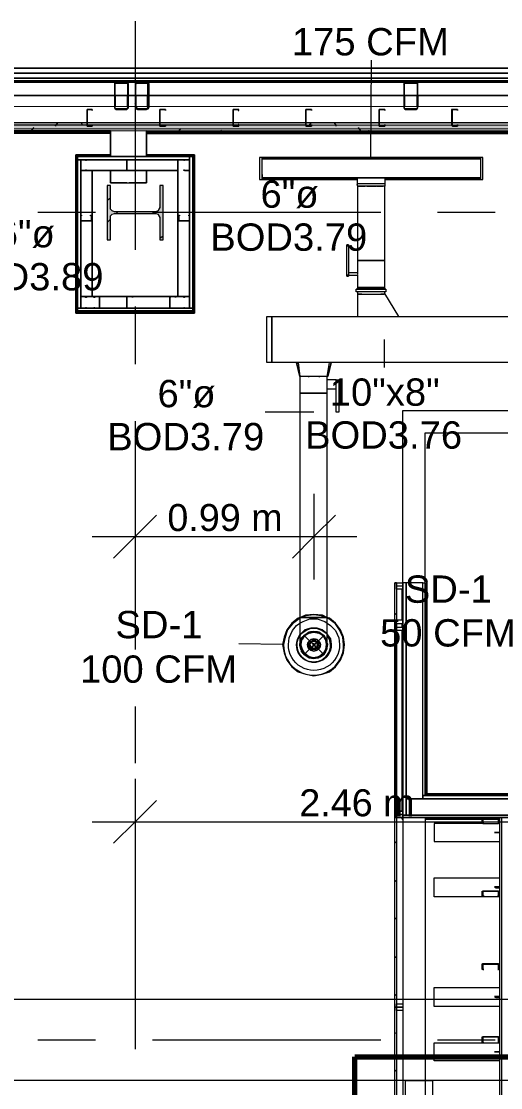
# Model space of a CAD drawing. Header units: metres. Extents: x -2 to 237, y -8 to 52.
# Drawn here: x 21.03 to 23.69, y 41.12 to 47.05 of the extents above; entities that cross this region are included whole.
import ezdxf

# ---------------------------------------------------------------- set-up
doc = ezdxf.new("R2010")
doc.units = ezdxf.units.M
doc.layers.add('HVAC - Ductos', color=5, linetype='Continuous', lineweight=0)
doc.layers.add('PDF_Text', color=7, linetype='Continuous', lineweight=0)
doc.layers.add('PDF_Geometry', color=7, linetype='Continuous', lineweight=0, true_color=0xaaaaaa)
doc.layers.add('PDF_Solid Fills', color=7, linetype='Continuous', lineweight=0, true_color=0xffffff)
doc.styles.add('PDF Helvetica', font='')
doc.styles.get('PDF Helvetica').set_extended_font_data('Helvetica')

msp = doc.modelspace()

# ---------------------------------------------------------------- hatches: boundary and pattern name
at = {"layer": 'PDF_Solid Fills', "lineweight": 0, "transparency": 33554559}
h = msp.add_hatch(color=256, dxfattribs=at)
h.paths.add_polyline_path([(21.5559, 46.5654), (21.6155, 46.5608), (21.6155, 46.5654)])
h.paths.add_polyline_path([(21.5513, 46.7028), (21.5467, 46.7028), (21.5467, 46.57)])
h.paths.add_polyline_path([(21.5559, 46.712), (21.6246, 46.7074), (21.6246, 46.712)])
h.paths.add_polyline_path([(21.62, 46.57), (21.6155, 46.57), (21.62, 46.5654)])
h.paths.add_polyline_path([(21.6246, 46.7028), (21.62, 46.7028), (21.62, 46.57), (21.6246, 46.7022)])
h = msp.add_hatch(color=256, dxfattribs=at)
h.paths.add_polyline_path([(21.6659, 46.5745), (21.6659, 46.5654), (21.675, 46.57), (21.6704, 46.5745)])
h.paths.add_polyline_path([(21.6613, 46.5745), (21.6659, 46.5791), (21.6704, 46.7074), (21.73, 46.7074), (21.73, 46.57), (21.7208, 46.57), (21.675, 46.5654), (21.7254, 46.5608), (21.7254, 46.5654), (21.7346, 46.57), (21.7392, 46.7068), (21.7392, 46.7074), (21.7346, 46.712), (21.6659, 46.712), (21.6613, 46.7074)])
h = msp.add_hatch(color=256, dxfattribs=at)
h.paths.add_polyline_path([(23.1641, 46.5654), (23.2236, 46.5608), (23.2236, 46.5654)])
h.paths.add_polyline_path([(23.1595, 46.7028), (23.1549, 46.7028), (23.1549, 46.57)])
h.paths.add_polyline_path([(23.2236, 46.7074), (23.2236, 46.712), (23.1641, 46.712)])
h.paths.add_polyline_path([(23.2328, 46.7028), (23.2282, 46.7028), (23.2282, 46.57), (23.2328, 46.7015)])
h.paths.add_polyline_path([(23.2282, 46.712), (23.2328, 46.7074), (23.2328, 46.712)])
h = msp.add_hatch(color=256, dxfattribs=at)
h.paths.add_polyline_path([(12.8691, 46.4738), (12.8691, 46.4874), (12.4614, 46.4874), (12.4614, 46.4738)])
h.paths.add_polyline_path([(60.1333, 46.4829), (48.9907, 46.4874), (20.5846, 46.4874), (20.5846, 46.4738), (59.982, 46.4738), (60.1333, 46.4692)])
h.paths.add_polyline_path([(20.58, 46.4738), (20.58, 46.4874), (18.555, 46.4874), (18.555, 46.4738)])
h.paths.add_polyline_path([(18.5504, 46.4738), (18.5504, 46.4874), (15.7143, 46.4874), (15.7143, 46.4738)])
h.paths.add_polyline_path([(15.7097, 46.4738), (15.7097, 46.4874), (13.6846, 46.4874), (13.6846, 46.4738)])
h.paths.add_polyline_path([(13.6801, 46.4738), (13.6801, 46.4874), (12.8737, 46.4874), (12.8737, 46.4738)])
for points in [[(12.4614, 46.4554), (59.9133, 46.4554), (60.1328, 46.4508), (60.1333, 46.4508), (60.1333, 46.4738), (12.4614, 46.4738)], [(12.4614, 46.4416), (59.9133, 46.4416), (60.1316, 46.4371), (60.1333, 46.4371), (60.1333, 46.4554), (12.4614, 46.4554)], [(21.5055, 45.8369), (21.5238, 45.8369), (21.5238, 45.9743), (21.533, 45.9835), (21.7896, 45.9835), (21.7942, 45.9789), (21.7942, 45.9698), (21.7987, 45.9698), (21.7987, 45.8369), (21.817, 45.8369), (21.817, 46.1392), (21.7987, 46.1392), (21.7942, 46.011), (21.7896, 46.0018), (21.7758, 45.9972), (21.5467, 45.9926), (21.5467, 45.9972), (21.533, 46.0018), (21.5284, 46.0064), (21.5238, 46.0064), (21.5238, 46.1392), (21.5055, 46.1392)]]:
    msp.add_hatch(color=256, dxfattribs=at).paths.add_polyline_path(points)

# ---------------------------------------------------------------- linework, layer by layer
at = {"layer": 'HVAC - Ductos', "lineweight": 0}
for points in [[(22.9716, 46.2951), (22.9762, 46.8357)], [(23.581, 46.2951), (22.3669, 46.2951), (23.581, 46.2951), (23.581, 46.2767), (23.581, 46.2721), (23.581, 46.2675)], [(22.3669, 46.2675), (22.3669, 46.2721), (22.3669, 46.2767), (22.3669, 46.2951)], [(22.3669, 46.2721), (22.3669, 46.2767), (22.3669, 46.2813)], [(22.3669, 46.2355), (22.3669, 46.2401)], [(22.3669, 46.2263), (22.3669, 46.2309)], [(23.581, 46.2813), (23.581, 46.2767), (23.581, 46.2721)], [(23.581, 46.2401), (23.581, 46.2355)], [(23.581, 46.2309), (23.581, 46.2263)], [(22.3669, 46.1989), (22.3669, 46.1943), (22.3669, 46.1897), (22.3669, 46.1713), (22.3669, 46.1759), (22.8983, 46.1759)], [(22.3669, 46.1851), (22.3669, 46.1897), (22.3669, 46.1943)], [(22.3669, 46.1713), (22.8983, 46.1713)], [(22.8983, 46.1484), (22.8983, 46.1805), (22.9075, 46.1805), (22.9212, 46.1805), (22.935, 46.1805), (22.9533, 46.1805), (22.9716, 46.1805), (22.9945, 46.1805), (23.0129, 46.1805), (23.0266, 46.1805), (23.0403, 46.1805), (23.0449, 46.1805), (23.0495, 46.1805), (23.0495, 46.1484), (23.0495, 46.1346), (23.0449, 46.1346), (23.0266, 46.1346), (23.0037, 46.1346), (22.9716, 46.1346), (22.9441, 46.1346), (22.9212, 46.1346), (22.9029, 46.1346), (22.8983, 46.1346), (22.8983, 45.7223), (22.9075, 45.7223), (22.9212, 45.7223), (22.935, 45.7223), (22.9533, 45.7223), (22.9716, 45.7223), (22.9945, 45.7223), (23.0129, 45.7223), (23.0266, 45.7223), (23.0403, 45.7223), (23.0449, 45.7223), (23.0495, 45.7223), (23.0495, 46.1346), (23.0449, 46.1346)], [(23.581, 46.1989), (23.581, 46.1943), (23.581, 46.1897), (23.581, 46.1713), (23.581, 46.1759), (23.0495, 46.1759)], [(23.0495, 46.1713), (23.581, 46.1713)], [(23.581, 46.1943), (23.581, 46.1897), (23.581, 46.1851)], [(23.0495, 46.1484), (23.0449, 46.1484), (23.0266, 46.1484), (23.0037, 46.1484), (22.9716, 46.1484), (22.9441, 46.1484), (22.9167, 46.1484), (22.9029, 46.1484), (22.8937, 46.1484), (22.8983, 46.1346), (22.9029, 46.1346), (22.9075, 46.1346), (22.9212, 46.1346), (22.935, 46.1346), (22.9396, 46.1346)], [(22.9487, 46.1346), (22.9533, 46.1346), (22.9716, 46.1346), (22.9945, 46.1346), (22.9991, 46.1346)], [(23.0037, 46.1346), (23.0129, 46.1346), (23.0266, 46.1346), (23.0403, 46.1346)], [(23.0266, 46.1484), (23.0175, 46.1484)], [(22.9716, 45.988), (22.9579, 45.988)], [(22.8388, 45.8094), (22.8388, 45.8094)], [(22.8479, 45.8094), (22.8388, 45.8094)], [(22.8388, 45.6445), (22.8388, 45.6399), (22.8388, 45.6353), (22.8388, 45.6399), (22.8388, 45.6445), (22.8388, 45.8002)], [(22.8479, 45.8094), (22.8479, 45.8094)], [(22.8479, 45.8002), (22.8479, 45.6445), (22.8479, 45.6399), (22.8479, 45.6353), (22.8479, 45.6399), (22.8479, 45.6445), (22.8479, 45.6399), (22.8983, 45.6399), (22.8983, 45.5711), (22.9075, 45.5711), (22.9212, 45.5711), (22.935, 45.5711), (22.9533, 45.5711), (22.9716, 45.5711), (22.9945, 45.5711), (23.0129, 45.5711), (23.0266, 45.5711), (23.0403, 45.5711), (23.0449, 45.5711), (23.0495, 45.5711), (23.0449, 45.5711), (23.0495, 45.5711), (23.0449, 45.5711), (23.0403, 45.5711), (23.0266, 45.5711), (23.0129, 45.5711), (22.9945, 45.5711), (22.9716, 45.5711), (22.9533, 45.5711), (22.935, 45.5711), (22.9212, 45.5711), (22.9075, 45.5711), (22.8983, 45.5711), (22.8983, 45.562), (22.9075, 45.562), (22.9212, 45.562), (22.935, 45.562), (22.9441, 45.562)], [(23.0495, 45.562), (23.0495, 45.5711), (23.0495, 45.7223), (23.0449, 45.7223), (23.0403, 45.7223), (23.0266, 45.7223), (23.0129, 45.7223), (22.9945, 45.7223), (22.9716, 45.7223), (22.9533, 45.7223), (22.935, 45.7223), (22.9212, 45.7223), (22.9075, 45.7223), (22.8983, 45.7223), (22.8983, 45.6536), (22.8479, 45.6536)], [(22.8388, 45.6353), (22.8388, 45.6353)], [(22.8388, 45.6353), (22.8479, 45.6353)], [(22.8479, 45.6399), (22.8479, 45.6399)], [(22.8479, 45.6353), (22.8479, 45.6353)], [(22.8983, 45.6536), (22.8983, 45.6536)], [(22.8983, 45.6536), (22.8983, 45.6491), (22.8983, 45.6445)], [(22.8983, 45.6399), (22.8983, 45.6399)], [(22.8983, 45.6399), (22.8983, 45.6399)], [(22.8983, 45.6399), (22.8983, 45.6399)], [(22.8983, 45.6399), (22.8983, 45.6399)], [(23.0403, 45.562), (23.0449, 45.562), (23.0495, 45.562), (23.0449, 45.562), (23.0403, 45.562), (23.0266, 45.562), (23.0129, 45.562), (22.9945, 45.562), (22.9716, 45.562), (22.9533, 45.562), (22.935, 45.562), (22.9212, 45.562), (22.9075, 45.562), (22.8983, 45.562), (22.8937, 45.562), (22.8892, 45.562), (22.8937, 45.562), (22.9029, 45.562), (22.9167, 45.562), (22.9304, 45.562), (22.9533, 45.562), (22.9716, 45.562), (22.9945, 45.562), (23.0129, 45.562), (23.0312, 45.562), (23.0449, 45.562), (23.0541, 45.562), (23.0541, 45.5482), (23.0449, 45.5482), (23.0312, 45.5482), (23.0129, 45.5482), (22.9945, 45.5482), (22.9716, 45.5482), (22.9533, 45.5482), (22.9304, 45.5482), (22.9167, 45.5482), (22.9029, 45.5482), (22.8937, 45.5482), (22.8892, 45.5482), (22.8892, 45.562)], [(22.8983, 45.5711), (22.8983, 45.5711)], [(23.0449, 45.562), (23.0312, 45.562), (23.0129, 45.562), (22.9945, 45.562), (22.9716, 45.562), (22.9533, 45.562), (22.9304, 45.562), (22.9167, 45.562), (22.9029, 45.562), (22.8983, 45.562)], [(22.8983, 45.5482), (22.8983, 45.5391), (22.8983, 45.5345), (22.9075, 45.5345), (22.9212, 45.5345), (22.935, 45.5345), (22.9533, 45.5345), (22.9716, 45.5345), (22.9945, 45.5345), (23.0129, 45.5345), (23.0266, 45.5345), (23.0403, 45.5345), (23.0449, 45.5345), (23.0495, 45.5391), (23.0495, 45.5482)], [(22.9212, 45.5345), (22.9029, 45.5345), (22.8983, 45.5391), (22.8983, 45.4108)], [(23.0129, 45.5482), (22.9945, 45.5482), (22.9716, 45.5482), (22.9533, 45.5482), (22.935, 45.5482), (22.9304, 45.5482)], [(22.9396, 45.5345), (22.9441, 45.5345), (22.9487, 45.5345)], [(22.9991, 45.5345), (23.0037, 45.5345)], [(23.0266, 45.5482), (23.0175, 45.5482)], [(23.1274, 45.4108), (23.0495, 45.5391), (23.0449, 45.5345), (23.0266, 45.5345)], [(23.0449, 45.562), (23.0449, 45.562)], [(23.0541, 45.562), (23.0449, 45.562)], [(23.0449, 45.2825), (23.0449, 45.1267)], [(22.7334, 45.0763), (22.7288, 45.0763), (22.7242, 45.0763), (22.7196, 45.0763), (22.7105, 45.0763), (22.6922, 45.0763), (22.6738, 45.0763), (22.6555, 45.0763), (22.6372, 45.0763), (22.6189, 45.0763), (22.6005, 45.0763), (22.5913, 45.0763), (22.5867, 45.0763), (22.5822, 45.0763), (22.5776, 45.0763), (22.5776, 44.9847), (22.5822, 44.9847), (22.5913, 44.9847), (22.6005, 44.9847), (22.6189, 44.9847), (22.6372, 44.9847), (22.6555, 44.9847), (22.6738, 44.9847), (22.6922, 44.9847), (22.7105, 44.9847), (22.7196, 44.9847), (22.7288, 44.9847), (22.7196, 44.9847), (22.7105, 44.9847), (22.6922, 44.9847), (22.6738, 44.9847), (22.6555, 44.9847), (22.6372, 44.9847), (22.6189, 44.9847), (22.6005, 44.9847), (22.5913, 44.9847), (22.5822, 44.9847), (22.5776, 44.9847), (22.5776, 43.7385), (22.5685, 43.7339), (22.5318, 43.7064), (22.5043, 43.6697), (22.4905, 43.6285), (22.4814, 43.5873), (22.4905, 43.5415), (22.5043, 43.5003), (22.5318, 43.4636), (22.5685, 43.4361), (22.6097, 43.4224), (22.6555, 43.4132), (22.7013, 43.4224), (22.7426, 43.4361), (22.7746, 43.4636), (22.8021, 43.5003), (22.8204, 43.5415), (22.825, 43.5873), (22.8204, 43.6285), (22.8021, 43.6697), (22.7746, 43.7064), (22.7426, 43.7339), (22.7288, 43.7385), (22.7288, 44.9847), (22.7288, 45.0076), (22.7792, 45.0076), (22.7792, 45.0122), (22.7792, 45.0168), (22.7792, 45.0259), (22.7792, 45.0305), (22.7792, 45.0396), (22.7792, 45.0442), (22.7792, 45.0488), (22.7792, 45.0534), (22.7792, 45.058), (22.7288, 45.058), (22.7288, 45.0763), (22.7426, 45.1542), (22.738, 45.1542), (22.7288, 45.1542)], [(22.5639, 45.1542), (22.5593, 45.1542), (22.5639, 45.1542)], [(22.5593, 45.1542), (22.5776, 45.0763), (22.5593, 45.1542)], [(22.5776, 45.1542), (22.573, 45.1542), (22.5685, 45.1542), (22.5776, 45.0763)], [(22.6051, 45.1542), (22.6005, 45.1542), (22.5867, 45.1542)], [(22.6372, 45.1542), (22.6326, 45.1542), (22.6234, 45.1542), (22.6097, 45.1542)], [(22.6097, 45.1542), (22.6097, 45.1542)], [(22.7242, 45.1542), (22.7105, 45.1542), (22.7013, 45.1542), (22.6967, 45.1542), (22.6876, 45.1542), (22.6738, 45.1542), (22.6692, 45.1542), (22.6647, 45.1542), (22.6418, 45.1542)], [(22.5867, 45.0763), (22.5822, 45.0763)], [(22.6051, 45.0763), (22.6005, 45.0763)], [(22.6601, 45.0763), (22.6555, 45.0763), (22.6509, 45.0763)], [(22.683, 45.0763), (22.6876, 45.0763), (22.683, 45.0763), (22.6784, 45.0763)], [(22.7105, 45.0763), (22.7059, 45.0763)], [(22.7242, 45.0763), (22.7196, 45.0763)], [(22.7288, 45.0076), (22.7288, 45.0122), (22.7288, 45.0168), (22.7288, 45.0259), (22.7288, 45.035), (22.7288, 45.0442), (22.7288, 45.0488), (22.7288, 45.0534), (22.7288, 45.058)], [(22.6555, 44.8793), (22.3852, 44.8793)], [(21.6613, 44.4257), (21.6613, 44.1875), (21.6613, 43.9492)], [(22.6555, 44.4257), (22.6555, 44.1875), (22.6555, 43.9492)], [(21.7804, 44.3066), (21.6613, 44.1875), (21.5422, 44.0683)], [(22.7746, 44.3066), (22.6555, 44.1875), (22.5364, 44.0683)], [(21.4231, 44.1875), (22.8937, 44.1875)], [(22.5776, 43.7385), (22.6097, 43.7522), (22.6555, 43.7568), (22.7013, 43.7522), (22.7288, 43.7385)], [(22.7288, 43.7339), (22.6967, 43.7476), (22.6555, 43.7522), (22.6097, 43.7476), (22.5776, 43.7339)], [(22.7288, 43.5873), (22.7288, 43.5919), (22.7288, 43.6102), (22.7288, 43.6377), (22.7288, 43.6789), (22.7288, 43.7202), (22.7288, 43.7385), (22.7196, 43.7385), (22.7105, 43.7385), (22.6922, 43.7385), (22.6738, 43.7385), (22.6555, 43.7385), (22.6372, 43.7385), (22.6189, 43.7385), (22.6005, 43.7385), (22.5913, 43.7385), (22.5822, 43.7385), (22.5776, 43.7385), (22.5776, 43.6927), (22.5776, 43.656), (22.5776, 43.6194), (22.5776, 43.5965), (22.5776, 43.5873)], [(22.5776, 43.7385), (22.5822, 43.7385), (22.5913, 43.7385), (22.6005, 43.7385), (22.6189, 43.7385), (22.6372, 43.7385), (22.6555, 43.7385), (22.6738, 43.7385), (22.6922, 43.7385), (22.7105, 43.7385), (22.7196, 43.7385), (22.7288, 43.7385)], [(22.5776, 43.7064), (22.5959, 43.7156), (22.6326, 43.7293), (22.6738, 43.7293), (22.7151, 43.7156), (22.7288, 43.7064)], [(22.7196, 43.6102), (22.7242, 43.5873), (22.7196, 43.5598), (22.7059, 43.5369), (22.683, 43.5186), (22.6555, 43.514), (22.628, 43.5186), (22.6051, 43.5369), (22.5913, 43.5598), (22.5822, 43.5873), (22.5867, 43.6102), (22.5822, 43.5873), (22.5867, 43.5598), (22.5776, 43.5873), (22.5776, 43.5919), (22.5822, 43.6056), (22.5867, 43.6239), (22.6005, 43.6377), (22.6189, 43.6514), (22.6372, 43.6606), (22.6555, 43.6606), (22.6738, 43.6606), (22.6922, 43.6514), (22.6738, 43.656), (22.6555, 43.6606), (22.6372, 43.656), (22.6189, 43.6514), (22.6051, 43.6377), (22.5913, 43.6239), (22.5822, 43.6056), (22.5822, 43.5873), (22.5822, 43.5644), (22.5913, 43.5507), (22.6051, 43.5323), (22.6189, 43.5231), (22.6372, 43.514), (22.6555, 43.514), (22.6738, 43.514), (22.6922, 43.5231), (22.7059, 43.5323), (22.7196, 43.5507), (22.7242, 43.5644), (22.7288, 43.5873), (22.7242, 43.6148), (22.7105, 43.6377), (22.7242, 43.6148), (22.7288, 43.5873), (22.7242, 43.5552), (22.7105, 43.5323), (22.7196, 43.5461), (22.7288, 43.5644), (22.7288, 43.5689)], [(22.5822, 43.6102), (22.5867, 43.6148), (22.5867, 43.6194)], [(22.5867, 43.6148), (22.6005, 43.6377), (22.5867, 43.6148), (22.6051, 43.6377), (22.6234, 43.6514)], [(22.5913, 43.6148), (22.6051, 43.6377), (22.628, 43.6514), (22.6555, 43.656), (22.683, 43.6514), (22.7059, 43.6377), (22.7196, 43.6148), (22.7059, 43.6377), (22.6876, 43.6514)], [(22.6234, 43.656), (22.628, 43.656), (22.6555, 43.6606), (22.6784, 43.656)], [(22.628, 43.656), (22.628, 43.656)], [(22.7288, 43.5644), (22.7288, 43.5873), (22.7242, 43.6056), (22.7196, 43.6239), (22.7059, 43.6377), (22.6922, 43.6514), (22.7105, 43.6377), (22.683, 43.656), (22.6876, 43.656)], [(22.683, 43.656), (22.683, 43.656)], [(22.7288, 43.5873), (22.7288, 43.5919), (22.7288, 43.6056), (22.7196, 43.6239), (22.7105, 43.6377), (22.683, 43.656)], [(22.7242, 43.6194), (22.7242, 43.6148), (22.7242, 43.6102), (22.7288, 43.5873), (22.7242, 43.5598), (22.7242, 43.5552), (22.7105, 43.5323), (22.6876, 43.5186)], [(22.4814, 43.5873), (22.2386, 43.5919)], [(22.5776, 43.5873), (22.5867, 43.6148), (22.5776, 43.5873)], [(22.628, 43.514), (22.6234, 43.5186), (22.6189, 43.5186), (22.6005, 43.5323), (22.5867, 43.5461), (22.5867, 43.5552), (22.5822, 43.5598), (22.5822, 43.5644), (22.5776, 43.5873), (22.5776, 43.5919)], [(22.683, 43.514), (22.6555, 43.5094), (22.6372, 43.514), (22.6189, 43.5186), (22.6005, 43.5323), (22.5913, 43.5461), (22.5822, 43.5644), (22.5776, 43.5873)], [(22.6784, 43.514), (22.6555, 43.5094), (22.628, 43.514), (22.6234, 43.5186), (22.6051, 43.5323), (22.5867, 43.5552), (22.5822, 43.5598), (22.5776, 43.5827)], [(22.5867, 43.5598), (22.5867, 43.5552), (22.5822, 43.5598)], [(22.7288, 43.5644), (22.7242, 43.5598), (22.7242, 43.5552), (22.7196, 43.5461), (22.7105, 43.5323), (22.6922, 43.5186), (22.6876, 43.5186), (22.683, 43.514), (22.6738, 43.514), (22.6555, 43.5094), (22.6372, 43.514), (22.628, 43.514), (22.6234, 43.5186)], [(22.7288, 43.5827), (22.7242, 43.5598)], [(22.7242, 43.5598), (22.7242, 43.5552)], [(22.7288, 43.5689), (22.7334, 43.5873), (22.7288, 43.5919)], [(22.7288, 43.5873), (22.7288, 43.5873)], [(22.6234, 43.5186), (22.6005, 43.5323), (22.5867, 43.5552), (22.6005, 43.5323), (22.628, 43.514), (22.6555, 43.5094), (22.6738, 43.514), (22.6922, 43.5186), (22.7105, 43.5323), (22.683, 43.514), (22.6876, 43.5186), (22.7059, 43.5323), (22.7196, 43.5552)], [(22.6784, 43.5186), (22.6555, 43.514), (22.628, 43.5186)], [(22.6876, 43.5186), (22.683, 43.514)], [(22.6922, 43.5186), (22.6922, 43.5186)], [(21.6613, 42.8404), (21.6613, 42.6022), (21.6613, 42.364)], [(21.7804, 42.7214), (21.6613, 42.6022), (21.5422, 42.4831)], [(21.4231, 42.6022), (24.1216, 42.6022), (26.2017, 42.6022)], [(23.1641, 41.0582), (23.1641, 41.1636), (23.1686, 41.1636), (23.1732, 41.1636), (23.187, 41.1636), (23.2007, 41.1636), (23.219, 41.1636), (23.242, 41.1636), (23.2603, 41.1636), (23.2786, 41.1636), (23.2924, 41.1636), (23.3061, 41.1636), (23.3152, 41.1636), (23.3152, 41.0582)]]:
    msp.add_lwpolyline(points, dxfattribs=at)
for points in [[(22.3531, 46.2951), (22.3531, 46.1713), (22.3669, 46.1713), (22.3669, 46.2951)], [(22.3669, 46.2859), (23.581, 46.2859), (23.581, 46.1805), (22.3669, 46.1805)], [(23.5947, 46.2951), (23.581, 46.2951), (23.581, 46.1713), (23.5947, 46.1713)], [(23.581, 46.1805), (22.3669, 46.1805)], [(22.8388, 45.8002), (22.8388, 45.8048), (22.8388, 45.8094), (22.8388, 45.8048)], [(22.8479, 45.8002), (22.8479, 45.8048), (22.8479, 45.8094), (22.8479, 45.8048)], [(22.4218, 45.4108), (22.4218, 45.1542), (22.3943, 45.1542), (22.3943, 45.4108)], [(24.5386, 45.1542), (22.4218, 45.1542), (22.4218, 45.4108), (24.5386, 45.4108)], [(22.5593, 45.1542), (22.5639, 45.1542)], [(22.7517, 45.1542), (22.7334, 45.0763), (22.7517, 45.1542), (22.7471, 45.1542)], [(22.6234, 45.0763), (22.628, 45.0763)], [(22.793, 44.8793), (22.7792, 44.8793), (22.7792, 45.058), (22.793, 45.058)], [(22.5776, 43.6377), (22.5822, 43.6469), (22.6097, 43.6651), (22.6372, 43.6789), (22.6692, 43.6789), (22.7013, 43.6651), (22.7288, 43.6469), (22.7013, 43.6697), (22.6738, 43.6789), (22.6372, 43.6789), (22.6051, 43.6697), (22.5822, 43.6469), (22.5776, 43.6423), (22.5822, 43.6469)], [(22.7288, 43.6469), (22.7013, 43.6651), (22.6692, 43.6789), (22.6372, 43.6789), (22.6097, 43.6651), (22.5822, 43.6469), (22.6051, 43.6697), (22.6372, 43.6789), (22.6738, 43.6789), (22.7013, 43.6697), (22.7288, 43.6469), (22.7288, 43.6423), (22.7288, 43.6469), (22.7288, 43.6377)], [(22.6555, 43.6606), (22.628, 43.656), (22.6005, 43.6377), (22.628, 43.656), (22.6555, 43.6606), (22.683, 43.656)], [(22.6234, 43.6011), (22.6189, 43.5873), (22.6234, 43.6011), (22.6372, 43.6148), (22.6555, 43.6194), (22.6738, 43.6148), (22.6876, 43.6011), (22.6922, 43.5873), (22.6876, 43.5689), (22.6738, 43.5552), (22.6555, 43.5507), (22.6372, 43.5552), (22.6234, 43.5689), (22.6189, 43.5873), (22.6234, 43.5689), (22.6372, 43.5552), (22.6555, 43.5507), (22.6738, 43.5552), (22.683, 43.5689), (22.6876, 43.5873), (22.683, 43.6011), (22.6738, 43.6148), (22.6555, 43.6194), (22.6372, 43.6148)], [(22.7517, 43.5873), (22.7471, 43.6194), (22.7288, 43.6423), (22.7471, 43.6194)], [(22.6372, 43.6011), (22.628, 43.5873), (22.6326, 43.6011), (22.6463, 43.6102), (22.6647, 43.6102), (22.6738, 43.6011), (22.6784, 43.5873), (22.6738, 43.6011), (22.6647, 43.6102), (22.6463, 43.6102)], [(22.6738, 43.5689), (22.6784, 43.5873), (22.6738, 43.5689), (22.6647, 43.5598), (22.6463, 43.5598), (22.6326, 43.5689), (22.628, 43.5873), (22.6372, 43.5689), (22.6463, 43.5644), (22.6647, 43.5644)], [(22.6418, 43.6011), (22.6555, 43.6056), (22.6692, 43.6011), (22.6738, 43.5873), (22.6692, 43.5735), (22.6555, 43.5644), (22.6418, 43.5735), (22.6326, 43.5873)], [(22.6509, 43.5919), (22.6509, 43.5873), (22.6509, 43.5919), (22.6601, 43.5919), (22.6601, 43.5873), (22.6555, 43.5919)], [(22.6555, 43.5827), (22.6601, 43.5873), (22.6601, 43.5781), (22.6509, 43.5781), (22.6509, 43.5873), (22.6509, 43.5827)], [(14.5369, 41.6172), (26.4766, 41.6172), (26.4766, 41.1636), (14.5369, 41.1636)]]:
    msp.add_lwpolyline(points, close=True, dxfattribs=at)
for points in [[(22.5776, 43.7339), (22.573, 43.7293), (22.5364, 43.7018), (22.5089, 43.6697), (22.4951, 43.6285), (22.486, 43.5873, 1.013813), (22.8204, 43.5873), (22.8158, 43.6285), (22.7976, 43.6697), (22.7746, 43.7018), (22.738, 43.7293), (22.7288, 43.7339)], [(22.7288, 43.7064), (22.7471, 43.6927), (22.7746, 43.6651), (22.793, 43.6239), (22.7976, 43.5873, -1.012855), (22.5135, 43.5873), (22.5181, 43.6239), (22.5364, 43.6651), (22.5593, 43.6927), (22.5776, 43.7064)]]:
    msp.add_lwpolyline(points, format="xyb", dxfattribs=at)
msp.add_lwpolyline([(22.5593, 43.5873, 1.018357), (22.7517, 43.5873, -1.389417), (22.5776, 43.6423), (22.5639, 43.6194), (22.5593, 43.5873), (22.5685, 43.6194), (22.5776, 43.6377, 1.403545), (22.7471, 43.5873), (22.7426, 43.6194), (22.7288, 43.6377, -1.403676)], format="xyb", close=True, dxfattribs=at)
at = {"layer": 'PDF_Geometry', "lineweight": 0}
for points in [[(21.6613, 47.051), (21.6613, 45.7819)], [(21.698, 46.7899), (21.62, 46.7899)], [(23.2328, 46.7899), (23.1549, 46.7899)], [(23.1641, 46.712), (21.7254, 46.712), (23.1916, 46.712), (24.7264, 46.712), (26.1925, 46.712), (24.7539, 46.712)], [(23.1549, 46.6982), (23.1595, 46.7028)], [(23.1641, 46.7074), (23.1686, 46.712)], [(23.2236, 46.712), (24.6989, 46.712)], [(21.62, 46.6707), (21.6246, 46.6753)], [(21.73, 46.6616), (21.7392, 46.6661)], [(23.2282, 46.6479), (23.2328, 46.6524)], [(21.5467, 46.6387), (21.5467, 46.5791)], [(21.5467, 46.5974), (21.5513, 46.602)], [(21.5513, 46.6387), (21.5513, 46.5791)], [(21.62, 46.5791), (21.62, 46.6387)], [(21.6246, 46.5791), (21.6246, 46.6387)], [(21.6613, 46.6387), (21.6613, 46.5791)], [(21.6613, 46.5928), (21.6659, 46.5974)], [(21.6659, 46.6387), (21.6659, 46.5791)], [(21.73, 46.5791), (21.73, 46.6387)], [(21.7392, 46.5791), (21.7392, 46.6387)], [(23.1549, 46.6387), (23.1549, 46.5791), (23.1595, 46.5836)], [(23.1595, 46.6387), (23.1595, 46.5791)], [(23.2282, 46.5791), (23.2282, 46.6387)], [(23.2328, 46.6387), (23.2328, 46.5791)], [(60.1333, 46.4371), (12.4614, 46.4416), (12.4614, 46.5791), (60.1333, 46.5745)], [(23.4206, 46.4874), (23.0175, 46.4874), (22.6097, 46.4874), (22.2065, 46.4874), (21.7987, 46.4874), (21.3955, 46.4874), (20.9878, 46.4874), (20.5846, 46.4874)], [(33.9767, 46.4692), (22.6097, 46.4738), (22.2065, 46.4738), (21.7987, 46.4738), (21.3955, 46.4738), (20.9878, 46.4738), (20.5846, 46.4738)], [(25.4503, 46.4874), (25.0471, 46.4874), (24.6393, 46.4874), (24.2361, 46.4874), (23.8284, 46.4874), (23.4252, 46.4874)], [(12.4614, 46.4554), (60.1333, 46.4508)], [(21.5238, 46.4416), (12.5622, 46.4416), (21.5238, 46.4416)], [(21.5238, 46.4416), (12.5622, 46.4416), (21.5238, 46.4416)], [(30.7558, 46.4371), (21.7254, 46.4416)], [(21.7254, 46.4416), (30.7558, 46.4371)], [(30.7558, 46.4371), (21.7254, 46.4416)], [(21.7254, 46.4416), (30.7558, 46.4371)], [(21.7254, 46.4371), (30.7558, 46.4371)], [(30.7558, 46.4371), (21.7254, 46.4371)], [(21.982, 45.4428), (21.3406, 45.4428), (21.3406, 45.4382), (21.982, 45.4382), (21.982, 46.2996), (21.982, 45.4382), (21.982, 46.3042), (21.9866, 46.3087), (21.982, 46.3042), (21.7254, 46.3042), (21.982, 46.3042), (21.982, 45.4382), (21.3406, 45.4382), (21.982, 45.4382), (21.9866, 45.4337), (21.9911, 45.4337), (21.9911, 45.4291), (21.3314, 45.4291), (21.3314, 45.4337), (21.336, 45.4337), (21.3406, 45.4382), (21.336, 45.4337), (21.3314, 45.4337), (21.3314, 45.4291), (21.9911, 45.4291)], [(21.3314, 46.3087), (21.3314, 46.3087)], [(21.3314, 46.3087), (21.3314, 46.3087)], [(21.9637, 46.2996), (21.9637, 45.4566), (21.982, 45.4566), (21.3406, 45.4566), (21.3406, 45.4428), (21.982, 45.4428), (21.982, 45.4382), (21.982, 46.2996), (21.982, 46.3042), (21.9866, 46.3087), (21.9911, 46.3087), (21.9911, 45.4291), (21.3314, 45.4291), (21.3314, 46.3087), (21.3314, 45.4291), (21.3314, 46.3087), (21.3314, 45.4291), (21.9911, 45.4291), (21.9911, 45.4337), (21.9866, 45.4337), (21.982, 45.4382), (21.9866, 45.4337), (21.982, 45.4382), (21.982, 46.2996), (21.982, 45.4382), (21.982, 46.2996), (21.982, 46.3042), (21.9866, 46.3087), (21.9911, 46.3087), (21.9911, 45.4291)], [(21.3406, 46.2996), (21.3406, 46.2996)], [(21.3406, 46.2996), (21.3406, 45.4382)], [(21.3406, 45.4382), (21.3406, 46.2996)], [(21.3406, 46.2996), (21.3406, 46.2996)], [(21.3406, 46.2996), (21.3406, 45.4382)], [(21.3406, 45.4382), (21.3406, 46.2996)], [(21.3406, 46.2996), (21.3406, 45.4428), (21.3406, 46.2996)], [(21.3406, 46.2996), (21.3406, 46.2996)], [(21.982, 46.2996), (21.3406, 46.2996), (21.982, 46.2996)], [(21.7254, 46.2996), (21.982, 46.2996)], [(21.7254, 46.2996), (21.982, 46.2996)], [(21.982, 46.2996), (21.7254, 46.2996)], [(21.7254, 46.2996), (21.982, 46.2996)], [(21.982, 46.2996), (21.9637, 46.2996)], [(21.982, 46.2996), (21.982, 46.2996)], [(21.982, 46.2996), (21.982, 46.2996)], [(21.982, 46.2996), (21.982, 46.2996)], [(21.982, 45.4428), (21.982, 46.2996), (21.982, 45.4428)], [(21.982, 45.4566), (21.982, 46.2996)], [(21.9911, 46.3087), (21.9911, 46.3087)], [(21.9911, 46.3087), (21.9911, 46.3087)], [(21.3589, 46.2813), (21.3589, 46.2813)], [(21.3589, 46.2813), (21.3589, 46.2813)], [(21.6155, 46.2813), (21.6155, 46.2813)], [(21.6155, 46.2813), (21.6155, 46.2813)], [(21.6475, 46.2767), (21.6475, 46.2767)], [(21.9637, 46.2813), (21.9637, 46.2813)], [(21.9637, 46.2813), (21.9637, 46.2813)], [(21.3589, 46.2217), (21.3589, 46.2217)], [(21.3589, 46.2217), (21.3589, 46.2217)], [(21.5238, 46.2217), (21.5238, 46.153), (21.5238, 46.2217)], [(21.6155, 46.2217), (21.6155, 46.2217)], [(21.6155, 46.2217), (21.6155, 46.2217)], [(21.6475, 46.2263), (21.6475, 46.2263)], [(21.9637, 46.2217), (21.9637, 46.2217)], [(21.9637, 46.2217), (21.9637, 46.2217)], [(21.6017, 46.153), (21.6063, 46.153), (21.6109, 46.153), (21.6155, 46.153), (21.6109, 46.153), (21.6063, 46.153), (21.6017, 46.153), (21.5238, 46.153), (21.7254, 46.153), (21.643, 46.153), (21.6384, 46.153), (21.6338, 46.153), (21.6292, 46.153), (21.6338, 46.153), (21.6384, 46.153), (21.643, 46.153)], [(21.5055, 46.0568), (21.5238, 46.0705)], [(21.5559, 45.9835), (21.5651, 45.9926)], [(21.4413, 45.988), (21.1206, 45.988)], [(21.3589, 45.9422), (21.3589, 45.9422)], [(21.3589, 45.9422), (21.3589, 45.9422)], [(21.4185, 45.9422), (21.4185, 45.9422)], [(21.5055, 45.9331), (21.5238, 45.9514)], [(23.0266, 45.988), (21.7575, 45.988)], [(21.9041, 45.9422), (21.9041, 45.9422)], [(21.9637, 45.9422), (21.9637, 45.9422)], [(21.9637, 45.9422), (21.9637, 45.9422)], [(23.6635, 45.988), (23.3428, 45.988)], [(21.7987, 45.846), (21.8171, 45.8597)], [(21.6475, 45.5162), (21.6475, 45.5162)], [(21.8858, 45.5162), (21.8858, 45.5162)], [(21.3589, 45.4566), (21.3589, 45.4566)], [(21.3589, 45.4566), (21.3589, 45.4566)], [(21.4643, 45.4566), (21.4643, 45.4566)], [(21.4643, 45.4566), (21.4643, 45.4566)], [(21.6155, 45.4566), (21.6155, 45.4566)], [(21.6155, 45.4566), (21.6155, 45.4566)], [(21.6475, 45.4612), (21.6475, 45.4612)], [(21.6613, 45.4658), (21.6613, 45.1451)], [(21.8858, 45.4612), (21.8858, 45.4612)], [(21.9637, 45.4566), (21.9637, 45.4566)], [(21.9637, 45.4566), (21.9637, 45.4566)], [(21.982, 45.4428), (21.982, 45.4566)], [(21.3406, 45.4428), (21.3406, 45.4428)], [(21.3406, 45.4382), (21.982, 45.4382), (21.3406, 45.4382)], [(21.3406, 45.4382), (21.982, 45.4382), (21.3406, 45.4382)], [(21.6613, 44.8289), (21.6613, 43.5598)], [(24.9876, 42.7488), (23.274, 42.7488), (24.96, 42.7488), (23.274, 42.7488), (23.2603, 42.7488), (23.2603, 43.9309), (23.274, 43.9309), (23.274, 44.7647), (24.9876, 44.7647)], [(23.1503, 42.6618), (23.1137, 42.6618), (23.1503, 42.6618), (23.1503, 42.6435), (23.1503, 42.6252), (23.1137, 42.6252), (23.1137, 43.711), (23.1045, 43.711), (23.1045, 43.9309), (23.1137, 43.9309), (23.1137, 43.711), (23.1045, 43.711), (23.1045, 42.6252), (23.1045, 43.711), (23.1045, 43.9309), (23.1137, 43.9309), (23.1045, 43.9309)], [(23.1503, 43.9309), (23.1503, 42.6252), (23.1503, 43.9309)], [(24.9876, 42.7488), (23.274, 42.7488), (23.274, 43.9309), (23.274, 42.7488), (23.2832, 42.758), (23.2832, 43.94), (23.2832, 42.758), (23.274, 42.7488), (23.274, 43.9309), (23.274, 42.7488), (23.2603, 42.7488), (25.0013, 42.7488)], [(23.274, 43.9309), (23.274, 43.9309)], [(23.274, 43.9309), (23.274, 43.9309)], [(23.274, 42.7488), (23.274, 43.9309), (23.274, 42.7488)], [(23.274, 43.9309), (23.274, 43.9309)], [(23.1503, 43.9126), (23.1503, 43.8943), (23.1137, 43.8943), (23.1137, 43.9126)], [(23.1137, 43.8943), (23.1137, 43.7248)], [(23.1137, 43.7614), (23.1045, 43.7522)], [(23.1137, 43.7018), (23.1137, 42.6618), (23.1137, 42.6435), (23.1137, 42.6252), (23.1503, 42.6252), (23.1457, 42.616), (23.1503, 42.616), (23.1457, 42.616), (23.1503, 42.6252), (23.1503, 37.3379), (23.1503, 34.3599), (23.274, 34.3599), (23.2832, 34.3691), (26.8156, 34.3691), (26.8248, 34.3599), (26.9485, 34.3599), (26.9485, 37.3379), (26.9485, 42.6252), (26.9485, 42.6435), (26.9851, 42.6435), (26.9485, 42.6435), (26.9485, 42.6618), (26.9851, 42.6618), (26.9851, 43.7018)], [(23.1137, 43.5415), (23.1045, 43.5369)], [(23.1137, 43.3353), (23.1045, 43.3307)], [(21.6613, 43.2437), (21.6613, 42.9275)], [(23.1137, 43.1199), (23.1045, 43.1153)], [(23.1137, 42.9138), (23.1045, 42.9046)], [(23.2603, 42.7488), (23.2603, 42.7488)], [(23.274, 42.7488), (23.274, 42.7488)], [(23.1137, 42.6984), (23.1045, 42.6939)], [(23.1045, 42.6252), (23.1137, 42.6252)], [(23.1503, 42.6252), (26.9485, 42.6252), (23.1503, 42.6252)], [(23.1503, 42.6252), (23.1503, 42.6252)], [(23.274, 42.6252), (23.274, 38.7811), (26.8248, 38.7811), (26.8248, 42.6252), (26.5041, 42.6252), (26.5041, 42.6206), (26.5041, 42.6252), (26.417, 42.6252), (26.4124, 42.6252), (26.4124, 42.6206), (26.4124, 42.5931), (26.4216, 42.5931), (26.417, 42.5931), (26.417, 42.6206), (26.417, 42.6252)], [(23.6817, 42.6252), (23.6863, 42.6206), (23.6863, 42.5931), (23.6772, 42.5931), (23.6817, 42.5931), (23.6817, 42.6206), (23.6817, 42.6252), (23.5947, 42.6252), (23.5947, 42.6206), (23.5947, 42.5931), (23.5993, 42.5931), (23.5901, 42.5931), (23.3244, 42.5931), (23.3244, 42.4923), (23.6863, 42.4923)], [(23.5901, 42.5931), (23.5901, 42.6206), (23.5901, 42.6252), (23.5947, 42.6252), (23.4481, 42.6252), (23.5947, 42.6252)], [(21.6613, 42.6068), (21.6613, 41.3377)], [(23.5947, 42.5931), (23.6817, 42.5931)], [(23.5993, 42.5931), (23.5993, 42.5931)], [(23.6772, 42.5931), (23.6772, 42.5931)], [(23.6589, 42.5427), (23.6681, 42.5427), (23.6589, 42.5427)], [(23.6681, 42.5427), (23.6863, 42.5427), (23.6681, 42.5427)], [(23.6681, 42.5427), (23.6681, 42.5427)], [(23.1137, 42.4923), (23.1045, 42.4831)], [(23.1137, 42.277), (23.1045, 42.2678)], [(23.5901, 42.1853), (23.3244, 42.1853), (23.3244, 42.2907), (23.6863, 42.2907)], [(23.5947, 42.2174), (23.5947, 42.2174)], [(23.6863, 42.2403), (23.6681, 42.2403), (23.6589, 42.2403), (23.6681, 42.2357), (23.6863, 42.2357)], [(23.6681, 42.2357), (23.6681, 42.2403)], [(23.6817, 42.2174), (23.6817, 42.2174)], [(23.6817, 42.1853), (23.5947, 42.1853)], [(23.1137, 42.0662), (23.1045, 42.0616)], [(23.1137, 41.8509), (23.1045, 41.8463)], [(23.5947, 41.8096), (23.5947, 41.8096)], [(23.5993, 41.7821), (23.5993, 41.7821)], [(23.6772, 41.7821), (23.6772, 41.7821)], [(23.6817, 41.8096), (23.6817, 41.8096)], [(23.6863, 41.576), (23.3244, 41.576), (23.3244, 41.6814), (23.6863, 41.6814)], [(23.1137, 41.6447), (23.1045, 41.6355)], [(23.6863, 41.6309), (23.6681, 41.6309), (23.6589, 41.6309), (23.6681, 41.6264), (23.6863, 41.6264)], [(23.6681, 41.6264), (23.6681, 41.6309)], [(23.1137, 41.4293), (23.1045, 41.4247)], [(21.4413, 41.3881), (21.1206, 41.3881)], [(23.0266, 41.3881), (21.7575, 41.3881)], [(23.6863, 41.2736), (23.3244, 41.2736), (23.3244, 41.3743), (23.6863, 41.3743)], [(23.6635, 41.3881), (23.3428, 41.3881)], [(23.5947, 41.4065), (23.5947, 41.4065)], [(23.5993, 41.3743), (23.5993, 41.3743)], [(23.6772, 41.3743), (23.6772, 41.3743)], [(23.6817, 41.4065), (23.6817, 41.4065)], [(23.6589, 41.324), (23.6681, 41.324), (23.6589, 41.324)], [(23.6681, 41.324), (23.6863, 41.324), (23.6681, 41.324)], [(23.6681, 41.324), (23.6681, 41.324)], [(23.1137, 41.2232), (23.1045, 41.214)]]:
    msp.add_lwpolyline(points, dxfattribs=at)
for points in [[(23.1916, 46.7899), (24.7264, 46.7899), (23.1916, 46.7899), (21.6613, 46.7899), (20.1264, 46.7899), (21.6613, 46.7899)], [(21.6613, 46.7623), (20.1264, 46.7623)], [(23.1916, 46.7623), (21.6613, 46.7623)], [(24.7264, 46.7623), (23.1916, 46.7623)], [(21.6613, 46.7349), (20.1264, 46.7349)], [(21.6613, 46.7211), (20.1264, 46.7211)], [(21.5559, 46.712), (20.1264, 46.712)], [(21.5559, 46.5608), (21.6155, 46.5608), (21.62, 46.5654), (21.6246, 46.57), (21.6246, 46.7028), (21.62, 46.712), (21.6155, 46.712), (21.5559, 46.712), (21.5513, 46.712), (21.5467, 46.7028), (21.5467, 46.57), (21.5513, 46.5654)], [(21.5559, 46.5654), (21.5513, 46.5654), (21.5513, 46.57), (21.5513, 46.7028), (21.5513, 46.7074), (21.5559, 46.7074), (21.6155, 46.7074), (21.62, 46.7028), (21.62, 46.57), (21.6155, 46.5654)], [(21.6613, 46.712), (21.6155, 46.712)], [(23.1916, 46.7349), (21.6613, 46.7349)], [(23.1916, 46.7211), (21.6613, 46.7211)], [(21.675, 46.5608), (21.7254, 46.5608), (21.7346, 46.5654), (21.7392, 46.5745), (21.7392, 46.7028), (21.7346, 46.7074), (21.7254, 46.712), (21.675, 46.712), (21.6659, 46.7074), (21.6613, 46.7028), (21.6613, 46.5745), (21.6659, 46.5654)], [(21.675, 46.712), (21.6613, 46.712)], [(21.73, 46.5745), (21.73, 46.57), (21.7254, 46.5654), (21.675, 46.5654), (21.6704, 46.57), (21.6659, 46.5745), (21.6659, 46.7028), (21.6704, 46.7074), (21.675, 46.7074), (21.7254, 46.7074), (21.73, 46.7074), (21.73, 46.7028)], [(23.2328, 46.7028), (23.2282, 46.712), (23.2236, 46.712), (23.1641, 46.712), (23.1595, 46.712), (23.1549, 46.7028), (23.1549, 46.57), (23.1595, 46.5654), (23.1641, 46.5608), (23.2236, 46.5608), (23.2282, 46.5654), (23.2328, 46.57)], [(23.1641, 46.7074), (23.2236, 46.7074), (23.2282, 46.7074), (23.2282, 46.7028), (23.2282, 46.57), (23.2282, 46.5654), (23.2236, 46.5654), (23.1641, 46.5654), (23.1595, 46.5654), (23.1595, 46.57), (23.1595, 46.7028), (23.1595, 46.7074)], [(24.7264, 46.7349), (23.1916, 46.7349)], [(24.7264, 46.7211), (23.1916, 46.7211)], [(20.1264, 46.6387), (21.5467, 46.6387)], [(21.5513, 46.6387), (21.62, 46.6387)], [(21.6246, 46.6387), (21.6613, 46.6387)], [(21.6659, 46.6387), (21.73, 46.6387)], [(21.7392, 46.6387), (23.1549, 46.6387)], [(23.1916, 46.6387), (23.2282, 46.6387), (23.1916, 46.6387), (23.1595, 46.6387)], [(23.2328, 46.6387), (24.6897, 46.6387)], [(21.4231, 46.5608), (21.3955, 46.5608), (21.3955, 46.4738), (21.3955, 46.4692), (21.4231, 46.4692), (21.4231, 46.4783), (21.4231, 46.4692), (21.3955, 46.4692), (21.3955, 46.4738), (21.3955, 46.5608), (21.4231, 46.5608), (21.4231, 46.5562)], [(21.8308, 46.5608), (21.8033, 46.5608), (21.7987, 46.5608), (21.7987, 46.4738), (21.7987, 46.4692), (21.8033, 46.4692), (21.8308, 46.4692), (21.8308, 46.4783), (21.8308, 46.4692), (21.8033, 46.4692), (21.7987, 46.4692), (21.7987, 46.4738), (21.7987, 46.5608), (21.8033, 46.5608), (21.8308, 46.5608), (21.8308, 46.5562)], [(22.2386, 46.5608), (22.2065, 46.5608), (22.2065, 46.4738), (22.2065, 46.4692), (22.2386, 46.4692), (22.2386, 46.4783), (22.234, 46.4783), (22.234, 46.4692), (22.2065, 46.4692), (22.2065, 46.4738), (22.2065, 46.5608), (22.234, 46.5608), (22.234, 46.5562), (22.2386, 46.5562)], [(22.6418, 46.5608), (22.6143, 46.5608), (22.6097, 46.5608), (22.6097, 46.4738), (22.6097, 46.4692), (22.6143, 46.4692), (22.6418, 46.4692), (22.6418, 46.4783), (22.6418, 46.4692), (22.6143, 46.4692), (22.6097, 46.4738), (22.6097, 46.5608), (22.6143, 46.5608), (22.6418, 46.5608), (22.6418, 46.5562)], [(23.0495, 46.5608), (23.0175, 46.5608), (23.0175, 46.4738), (23.0175, 46.4692), (23.0495, 46.4692), (23.0495, 46.4783), (23.0495, 46.4692), (23.0175, 46.4692), (23.0175, 46.4738), (23.0175, 46.5608), (23.0495, 46.5608), (23.0495, 46.5562)], [(23.4527, 46.5608), (23.4252, 46.5608), (23.4206, 46.5608), (23.4206, 46.4738), (23.4252, 46.4692), (23.4527, 46.4692), (23.4527, 46.4783), (23.4527, 46.4692), (23.4252, 46.4692), (23.4252, 46.4738), (23.4252, 46.5608), (23.4527, 46.5608), (23.4527, 46.5562)], [(12.5622, 46.4416), (21.5238, 46.4371), (12.5622, 46.4371), (21.5238, 46.4371), (12.5622, 46.4416), (21.5238, 46.4416)], [(12.5622, 46.4325), (21.5238, 46.4279)], [(12.5622, 46.4325), (21.5238, 46.4279)], [(21.5238, 46.4416), (21.5238, 46.2996)], [(21.7254, 46.4416), (21.7254, 46.2996)], [(21.7254, 46.4371), (30.7558, 46.4371), (21.7254, 46.4416), (30.7558, 46.4371)], [(21.7254, 46.4279), (30.7558, 46.4279)], [(21.7254, 46.4279), (30.7558, 46.4279)], [(21.5238, 46.3087), (21.3314, 46.3087), (21.5238, 46.3087), (21.3314, 46.3087), (21.336, 46.3087), (21.3406, 46.3042), (21.3406, 46.2996), (21.5238, 46.2996), (21.3406, 46.2996), (21.5238, 46.2996), (21.3406, 46.2996), (21.3406, 46.3042), (21.336, 46.3087), (21.3314, 46.3087)], [(21.3406, 46.3042), (21.3406, 45.4382), (21.3406, 46.2996), (21.3406, 46.2813), (21.3406, 45.4566), (21.3589, 45.4566), (21.3589, 46.2813), (21.3406, 46.2813), (21.9637, 46.2813), (21.9637, 46.2996), (21.3406, 46.2996), (21.3406, 45.4382), (21.3406, 46.3042), (21.5238, 46.3042), (21.3406, 46.3042), (21.336, 46.3042)], [(21.3406, 45.4382), (21.336, 45.4337), (21.3406, 45.4382), (21.982, 45.4382), (21.3406, 45.4382), (21.982, 45.4382), (21.982, 45.5208), (21.982, 46.2996), (21.8995, 46.2996), (21.3406, 46.2996), (21.3406, 46.2217), (21.3406, 45.5208)], [(21.5238, 46.2996), (21.3406, 46.2996)], [(21.9911, 45.4337), (21.9911, 45.4291), (21.9911, 46.3087), (21.7254, 46.3087), (21.9911, 46.3087), (21.7254, 46.3087), (21.9911, 46.3087), (21.9911, 45.4291)], [(21.7254, 46.2996), (21.982, 46.2996)], [(21.3589, 46.2217), (21.3589, 46.2813), (21.391, 46.2813), (21.391, 46.2767), (21.3864, 46.2767), (21.3864, 46.2813), (21.3589, 46.2813), (21.3589, 46.2217), (21.3864, 46.2217), (21.3864, 46.2263), (21.391, 46.2263), (21.391, 46.2217)], [(21.4231, 46.2217), (21.8995, 46.2217), (21.8995, 46.2813), (21.3589, 46.2813), (21.3589, 46.2217)], [(21.6155, 46.2217), (21.6155, 46.2813), (21.6475, 46.2813), (21.6475, 46.2767), (21.6475, 46.2813), (21.6155, 46.2813), (21.6155, 46.2217), (21.6475, 46.2217)], [(21.8995, 46.2217), (21.8995, 45.5208), (21.9637, 45.5208), (21.9637, 46.2813), (21.8995, 46.2813)], [(21.9316, 46.2263), (21.9362, 46.2263), (21.9362, 46.2217), (21.9637, 46.2217), (21.9637, 46.2813), (21.9362, 46.2813), (21.9362, 46.2767), (21.9316, 46.2767), (21.9316, 46.2813), (21.9637, 46.2813), (21.9637, 46.2217), (21.9316, 46.2217)], [(21.3589, 45.5208), (21.4231, 45.5208), (21.4231, 46.2217), (21.3589, 46.2217)], [(21.4231, 45.5208), (21.8995, 45.5208), (21.8995, 46.2217), (21.4231, 46.2217)], [(21.6475, 46.2263), (21.6475, 46.2217)], [(21.7254, 46.2217), (21.7254, 46.153)], [(21.8171, 45.8369), (21.8171, 46.1392), (21.7987, 46.1392), (21.7987, 46.0156), (21.7942, 46.0064), (21.7896, 45.9972), (21.7758, 45.9926), (21.5467, 45.9926), (21.533, 45.9972), (21.5238, 46.0064), (21.5238, 46.0156), (21.5238, 46.1392), (21.5055, 46.1392), (21.5055, 45.8369), (21.5238, 45.8369), (21.5238, 45.9606), (21.5238, 45.9698), (21.533, 45.9789), (21.5467, 45.9835), (21.7758, 45.9835), (21.7896, 45.9789), (21.7942, 45.9698), (21.7987, 45.9606), (21.7987, 45.8369)], [(21.3635, 45.9743), (21.3635, 45.9698), (21.3589, 45.9698), (21.3589, 45.9422), (21.4185, 45.9422), (21.4185, 45.9698), (21.4139, 45.9698), (21.4139, 45.9743), (21.4231, 45.9743), (21.4231, 45.9422), (21.4185, 45.9422), (21.3589, 45.9422), (21.3589, 45.9743)], [(21.9087, 45.9743), (21.9087, 45.9698), (21.9041, 45.9698), (21.9041, 45.9422), (21.9637, 45.9422), (21.9637, 45.9698), (21.9591, 45.9698), (21.9591, 45.9743), (21.9637, 45.9743), (21.9637, 45.9422), (21.9041, 45.9422), (21.8995, 45.9422), (21.8995, 45.9743)], [(21.391, 45.5162), (21.3864, 45.5162), (21.3864, 45.5208), (21.3589, 45.5208), (21.3589, 45.5162), (21.3589, 45.4566), (21.3864, 45.4566), (21.3864, 45.4612), (21.391, 45.4612), (21.391, 45.4566), (21.3589, 45.4566), (21.3589, 45.5162), (21.3589, 45.5208), (21.391, 45.5208)], [(21.8995, 45.5208), (21.4231, 45.5208), (21.3589, 45.5208), (21.3589, 45.4566), (21.9637, 45.4566), (21.9637, 45.5208)], [(21.4643, 45.5208), (21.4643, 45.5162), (21.4643, 45.4566), (21.4322, 45.4566), (21.4322, 45.4612), (21.4368, 45.4612), (21.4368, 45.4566), (21.4643, 45.4566), (21.4643, 45.5162), (21.4643, 45.5208), (21.4368, 45.5208), (21.4368, 45.5162), (21.4322, 45.5162), (21.4322, 45.5208)], [(21.6155, 45.5208), (21.6155, 45.5162), (21.6155, 45.4566), (21.6475, 45.4566), (21.6475, 45.4612), (21.6475, 45.4566), (21.6155, 45.4566), (21.6155, 45.5162), (21.6155, 45.5208), (21.6475, 45.5208)], [(21.6475, 45.5162), (21.6475, 45.5208)], [(21.8583, 45.5208), (21.8537, 45.5162), (21.8537, 45.4566), (21.8583, 45.4566), (21.8858, 45.4566), (21.8858, 45.4612), (21.8858, 45.4566), (21.8583, 45.4566), (21.8537, 45.4566), (21.8537, 45.5162), (21.8537, 45.5208), (21.8583, 45.5208), (21.8858, 45.5208)], [(21.8858, 45.5162), (21.8858, 45.5208)], [(21.9637, 45.5208), (21.9637, 45.5162), (21.9637, 45.4566), (21.9316, 45.4566), (21.9316, 45.4612), (21.9362, 45.4612), (21.9362, 45.4566), (21.9637, 45.4566), (21.9637, 45.5162), (21.9637, 45.5208), (21.9362, 45.5208), (21.9362, 45.5162), (21.9316, 45.5162), (21.9316, 45.5208)], [(21.3314, 45.4337), (21.3314, 45.4291)], [(26.8248, 43.9309), (26.9485, 43.9309), (26.9302, 43.9309), (26.9302, 42.6389), (26.9302, 42.7305), (23.1686, 42.7305), (23.2603, 42.7305), (23.2603, 43.9309), (23.1686, 43.9309), (23.1503, 43.9309), (23.1503, 44.8885), (23.274, 44.8885), (26.9485, 44.8885), (26.9485, 44.7647), (26.9485, 43.9309)], [(23.1503, 42.6252), (23.1503, 42.7488), (23.1503, 43.9309), (23.1503, 43.9126), (23.1137, 43.9126), (23.1137, 43.9309), (23.1503, 43.9309), (23.1457, 43.9309), (23.1503, 43.9309), (23.1503, 42.6389), (23.1686, 42.6389), (23.1686, 43.9309), (23.1686, 42.7305), (23.1686, 42.6389), (26.9302, 42.6389), (26.9485, 42.6389), (26.9485, 43.9309), (26.9531, 43.9309), (26.9485, 43.9309), (26.9485, 42.7488), (26.9485, 42.6252)], [(23.2832, 43.94), (23.274, 43.94)], [(23.1457, 43.7248), (23.1457, 43.8943)], [(23.1503, 43.8943), (23.1503, 43.7248)], [(23.1137, 43.7018), (23.1137, 43.7248), (23.1503, 43.7248), (23.1503, 43.7018)], [(23.1137, 43.6651), (23.1137, 43.6835), (23.1503, 43.6835), (23.1503, 43.6651)], [(23.1457, 43.6835), (23.1457, 43.7018)], [(23.1503, 43.7018), (23.1503, 43.6835)], [(23.1457, 42.6618), (23.1457, 43.6651)], [(23.1503, 43.6651), (23.1503, 42.6618)], [(25.0013, 42.7305), (25.0013, 42.7488), (23.2603, 42.7488), (23.2603, 42.7305)], [(23.2832, 42.758), (24.9876, 42.758)], [(23.1137, 41.5714), (23.1045, 41.5714), (23.1045, 42.6252), (23.1137, 42.6252)], [(23.1503, 42.6435), (23.1137, 42.6435)], [(23.1457, 42.616), (23.1457, 42.6252)], [(26.9485, 42.6389), (23.1503, 42.6389), (23.1503, 42.6252), (26.9485, 42.6252), (26.9531, 42.616), (26.9485, 42.616), (26.9531, 42.616), (26.9531, 42.6252), (26.9531, 42.616), (26.9485, 42.6252)], [(23.274, 42.616), (23.5901, 42.616)], [(23.5947, 42.616), (23.6817, 42.616)], [(26.3987, 42.6252), (23.7001, 42.6252), (23.6863, 42.6252), (23.6863, 38.7811), (23.7001, 38.7811), (23.7001, 42.6252), (26.3987, 42.6252), (26.3987, 38.7811), (26.4124, 38.7811), (26.4124, 42.6252)], [(23.5901, 42.2174), (23.5947, 42.2174), (23.6817, 42.2174), (23.6863, 42.2174), (23.6863, 42.1853), (23.6772, 42.1853), (23.6772, 42.1899), (23.6817, 42.1899), (23.6817, 42.2174), (23.5947, 42.2174), (23.5947, 42.1899), (23.5993, 42.1899), (23.5993, 42.1853), (23.5901, 42.1853)], [(23.5901, 41.8096), (23.5947, 41.8142), (23.6817, 41.8142), (23.6817, 41.8096), (23.6863, 41.8096), (23.6863, 41.7821), (23.6772, 41.7821), (23.6817, 41.7821), (23.6817, 41.8096), (23.5947, 41.8096), (23.5947, 41.7821), (23.5993, 41.7821), (23.5901, 41.7821)], [(23.1137, 40.513), (23.1045, 40.513), (23.1045, 41.5714), (23.1137, 41.5714)], [(23.1503, 41.5714), (23.1137, 41.5714), (23.1137, 41.5897), (23.1503, 41.5897)], [(23.1503, 41.553), (23.1137, 41.553), (23.1137, 41.5714), (23.1503, 41.5714)], [(23.5901, 41.4065), (23.5947, 41.4065), (23.6817, 41.4065), (23.6863, 41.4065), (23.6863, 41.3743), (23.6772, 41.3743), (23.6817, 41.3743), (23.6817, 41.4065), (23.5947, 41.4065), (23.5947, 41.3743), (23.5993, 41.3743), (23.5901, 41.3743)]]:
    msp.add_lwpolyline(points, close=True, dxfattribs=at)
at = {"layer": 'PDF_Geometry', "color": 254, "lineweight": 0, "true_color": 0xd2d2d2}
for points in [[(22.6097, 46.5333), (22.6097, 46.5378)], [(22.6372, 46.5608), (22.6372, 46.5608)], [(21.4185, 46.4692), (21.4185, 46.4692)], [(21.4231, 46.4738), (21.4231, 46.4783)], [(23.0495, 46.4692), (23.0495, 46.4692)], [(23.4298, 46.4692), (23.4298, 46.4692)]]:
    msp.add_lwpolyline(points, dxfattribs=at)
at = {"layer": 'PDF_Geometry', "color": 254, "lineweight": 0, "true_color": 0xeaeaea}
for points in [[(21.2306, 46.4874), (21.2214, 46.4738), (21.2168, 46.4692)], [(21.3681, 46.4783), (21.3635, 46.4874)], [(22.6372, 46.4874), (22.628, 46.4738)], [(22.7792, 46.4692), (22.7792, 46.4738), (22.77, 46.4874)], [(21.0382, 46.4416), (21.0382, 46.4416)], [(21.0977, 46.46), (21.0932, 46.4554), (21.084, 46.4416)], [(21.9133, 46.4554), (21.9041, 46.4416)], [(21.9133, 46.4554), (21.9133, 46.4554)], [(22.1424, 46.4462), (22.1378, 46.4416)], [(22.9167, 46.4416), (22.9075, 46.4554), (22.9029, 46.46)], [(22.9625, 46.4416), (22.9579, 46.4416)]]:
    msp.add_lwpolyline(points, dxfattribs=at)
at = {"layer": 'PDF_Geometry', "color": 8, "lineweight": 0, "true_color": 0x808080}
msp.add_lwpolyline([(22.7151, 43.6285), (22.6784, 43.656), (22.6326, 43.656), (22.5913, 43.6285), (22.5776, 43.5873), (22.5913, 43.5415), (22.6326, 43.514), (22.6784, 43.514), (22.7151, 43.5415), (22.7334, 43.5873)], close=True, dxfattribs=at)
for points in [[(22.6005, 43.6377), (22.7105, 43.5323)], [(22.7105, 43.6377), (22.6005, 43.5323)]]:
    msp.add_lwpolyline(points, dxfattribs=at)
at = {"layer": 'PDF_Geometry', "color": 232, "lineweight": 70, "true_color": 0xe91e64}
msp.add_lwpolyline([(22.8819, 41.2964), (23.7589, 41.2964), (23.7589, 39.9621), (22.8819, 39.9621)], close=True, dxfattribs=at)

# ---------------------------------------------------------------- texts
at = {"layer": 'PDF_Text', "lineweight": 0, "attachment_point": 4, "style": 'PDF Helvetica'}
for s, insert, char_height in [('175 CFM', (22.5327, 46.9365), 0.1519), ('6"ø', (22.3586, 46.0888), 0.1519), ('6"ø', (20.8924, 45.8689), 0.1519), ('BOD3.79', (22.0791, 45.8506), 0.1519), ('BOD3.89', (20.6129, 45.6307), 0.1519), ('6"ø', (21.7859, 44.9801), 0.1519), ('10"x8"', (22.7434, 44.9892), 0.1519), ('BOD3.79', (21.5064, 44.7418), 0.1519), ('BOD3.76', (22.606, 44.751), 0.1519), ('0.99 m', (21.8408, 44.2921), 0.15002), ('SD-1', (23.1604, 43.8942), 0.1519), ('SD-1', (21.5522, 43.6972), 0.1519), ('50 CFM', (23.0229, 43.6513), 0.1519), ('100 CFM', (21.3552, 43.4497), 0.1519), ('2.46 m', (22.5739, 42.7068), 0.15002)]:
    msp.add_mtext(s, dxfattribs=dict(at, insert=insert, char_height=char_height))

doc.saveas('drawing.dxf')
